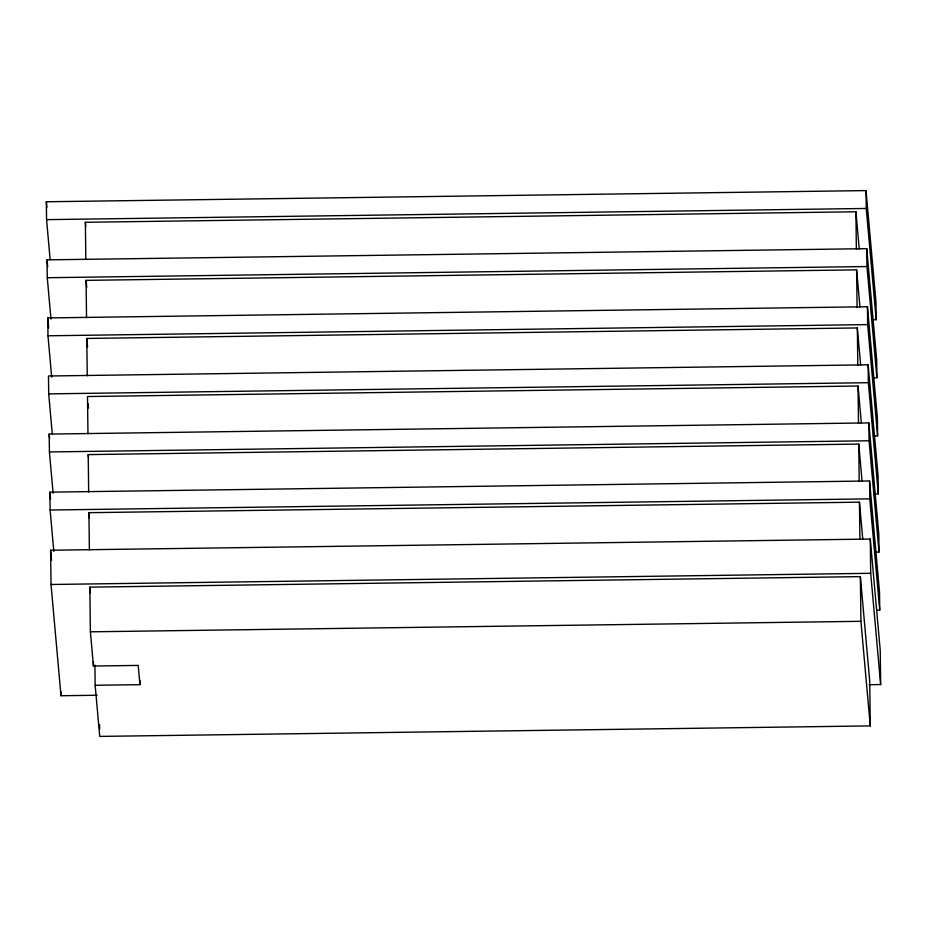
<?xml version="1.0" encoding="UTF-8"?>
<svg xmlns="http://www.w3.org/2000/svg" width="927" height="927" viewBox="0 0 927 927"><rect width="100%" height="100%" fill="white"/><g stroke="black" fill="none" stroke-linecap="round" stroke-linejoin="round"><path stroke-width="1.39" d="M50.139 259.572L46.57 219.641L46.35 201.762L866.015 190.591L875.969 301.843L876.189 319.711L873.292 319.745M46.57 219.641L866.235 208.459L876.189 319.711M85.829 259.618L85.377 222.283L855.911 211.773L859.248 249.027M50.973 319.073L47.277 277.718L47.057 259.85L866.733 248.668L876.687 359.919L876.907 377.787L874.01 377.822M47.277 277.718L866.954 266.536L876.907 377.787M86.535 317.706L86.084 280.36L856.618 269.861L859.955 307.115M51.692 377.162L47.984 335.794L47.764 317.926L867.44 306.744L877.394 417.996L877.614 435.864L873.269 435.922M47.984 335.794L867.66 324.612L877.614 435.864M87.254 375.783L86.79 338.448L857.336 327.938L860.662 365.192M873.976 493.998L878.321 493.94L878.101 476.072L868.147 364.821L48.482 376.003L48.702 393.871L52.271 433.813M48.702 393.871L868.367 382.689L878.321 493.94M861.368 423.268L858.043 386.014L87.497 396.524L87.961 433.859M53.106 493.315L49.409 451.947L49.189 434.079L868.854 422.897L878.808 534.149L879.028 552.017L876.131 552.063M49.409 451.947L869.074 440.765L879.028 552.017M88.668 491.936L88.216 454.601L858.75 444.091L862.087 481.345M53.812 551.391L50.116 510.024L49.896 492.156L869.572 480.974L879.526 592.226L879.735 610.105L876.849 610.14M50.116 510.024L869.793 498.853L879.735 610.105M89.374 550.012L88.922 512.677L859.456 502.167L862.794 539.421M97.184 695.25L60.985 695.737L51.031 584.485L50.603 550.232L870.279 539.062L880.233 650.314L880.65 684.555L869.062 684.717M51.031 584.485L870.696 573.303L880.65 684.555M95.157 685.273L139.931 684.671L138.216 665.412L93.442 666.026L90.382 631.82L89.826 587.139L860.372 576.629L869.723 681.229L870.279 725.899L99.734 736.409L95.157 685.273L94.913 665.099M90.382 631.82L860.916 621.31L870.279 725.899M85.377 222.283L85.748 226.478M86.084 280.36L86.721 287.532M86.79 338.448L87.567 347.046M88.146 403.685L88.529 407.984M88.216 454.601L88.471 457.463M88.922 512.677L89.432 518.413M89.826 587.139L90.348 592.84M46.35 201.762L46.86 207.474M47.057 259.85L47.694 266.976M47.764 317.926L48.667 327.903M49.189 434.079L49.571 438.355M49.896 492.156L50.533 499.294M50.603 550.232L51.506 560.221M866.015 190.591L866.235 208.459M866.733 248.668L866.954 266.536M867.44 306.744L867.66 324.612M868.147 364.821L868.367 382.689M868.854 422.897L869.074 440.765M869.572 480.974L869.793 498.853M870.279 539.062L870.696 573.303M855.911 211.773L856.363 249.108M856.618 269.861L857.081 307.196M857.336 327.938L857.788 365.273M858.043 386.014L858.495 423.349M858.75 444.091L859.202 481.426M859.456 502.167L859.92 539.502M860.372 576.629L860.916 621.31M139.884 680.337L139.931 684.671M99.595 724.879L99.652 729.213M93.384 661.704L93.442 666.026M60.927 691.461L60.985 695.737"/></g></svg>
